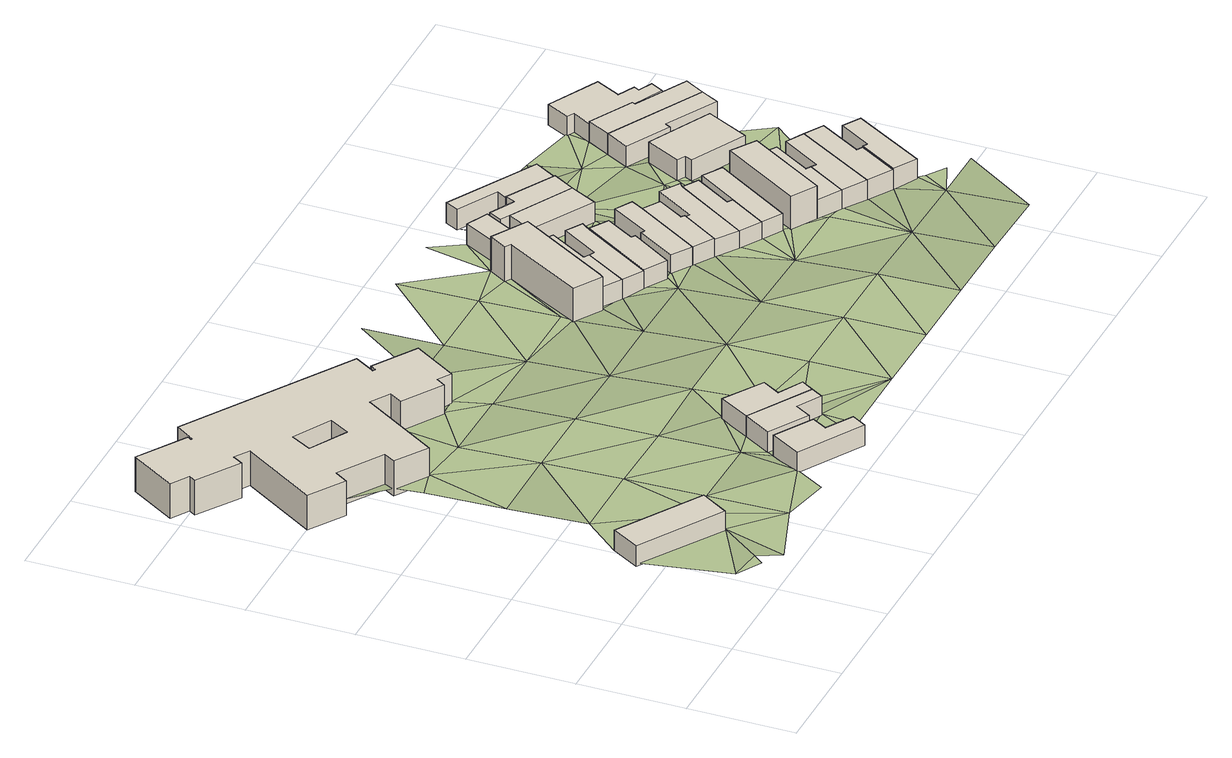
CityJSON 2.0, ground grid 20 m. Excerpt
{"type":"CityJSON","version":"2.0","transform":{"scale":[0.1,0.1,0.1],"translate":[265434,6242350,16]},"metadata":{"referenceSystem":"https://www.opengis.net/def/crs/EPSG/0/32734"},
"CityObjects":{
"building1":{"type":"Building","attributes":{"building":"school","building:levels":1,"building_height":4.1,"plus_code":"4FRW3F87+Q2R","ground_height":19.36,"roof_height":23.46},"geometry":[{"type":"Solid","lod":"1","boundaries":[[[[0,1,2,3]],[[1,4,5,2]],[[4,6,7,5]],[[6,0,3,7]],[[3,2,5,7]],[[6,4,1,0]]]]}]},
"building2":{"type":"Building","attributes":{"address":"Druden Primary School Dryden Street Salt River Cape Town","building":"school","building:levels":2,"amenity":"school","building_height":6.9,"plus_code":"4FRW3F97+23M","ground_height":16.66,"roof_height":23.56},"geometry":[{"type":"Solid","lod":"1","boundaries":[[[[8,9,10,11]],[[9,12,13,10]],[[12,14,15,13]],[[14,16,17,15]],[[16,18,19,17]],[[18,20,21,19]],[[20,22,23,21]],[[22,24,25,23]],[[24,26,27,25]],[[26,28,29,27]],[[28,30,31,29]],[[30,32,33,31]],[[32,34,35,33]],[[34,36,37,35]],[[36,38,39,37]],[[38,40,41,39]],[[40,42,43,41]],[[42,44,45,43]],[[44,46,47,45]],[[46,48,49,47]],[[48,50,51,49]],[[50,52,53,51]],[[52,54,55,53]],[[54,56,57,55]],[[56,58,59,57]],[[58,60,61,59]],[[60,62,63,61]],[[62,8,11,63]],[[64,65,66,67]],[[65,68,69,66]],[[68,70,71,69]],[[70,64,67,71]],[[11,10,13,15,17,19,21,23,25,27,29,31,33,35,37,39,41,43,45,47,49,51,53,55,57,59,61,63],[67,66,69,71]],[[62,60,58,56,54,52,50,48,46,44,42,40,38,36,34,32,30,28,26,24,22,20,18,16,14,12,9,8],[70,68,65,64]]]]}]},
"building3":{"type":"Building","attributes":{"address":"Shelley Road Salt River Cape Town","building":"house","building:levels":1,"building_height":4.1,"plus_code":"4FRW3F87+P4X","ground_height":19.55,"roof_height":23.65},"geometry":[{"type":"Solid","lod":"1","boundaries":[[[[72,73,74,75]],[[73,76,77,74]],[[76,78,79,77]],[[78,80,81,79]],[[80,82,83,81]],[[82,72,75,83]],[[75,74,77,79,81,83]],[[82,80,78,76,73,72]]]]}]},
"building4":{"type":"Building","attributes":{"address":"Shelley Road Salt River Cape Town","building":"house","building:levels":1,"building_height":4.1,"plus_code":"4FRW3F87+Q5M","ground_height":19.55,"roof_height":23.65},"geometry":[{"type":"Solid","lod":"1","boundaries":[[[[84,85,86,87]],[[85,88,89,86]],[[88,90,91,89]],[[90,92,93,91]],[[92,94,95,93]],[[94,84,87,95]],[[87,86,89,91,93,95]],[[94,92,90,88,85,84]]]]}]},
"building5":{"type":"Building","attributes":{"address":"Shelley Road Salt River Cape Town","building":"house","building:levels":1,"building_height":4.1,"plus_code":"4FRW3F87+Q5P","ground_height":19.55,"roof_height":23.65},"geometry":[{"type":"Solid","lod":"1","boundaries":[[[[85,84,87,86]],[[84,96,97,87]],[[96,98,99,97]],[[98,100,101,99]],[[100,102,103,101]],[[102,85,86,103]],[[86,87,97,99,101,103]],[[102,100,98,96,84,85]]]]}]},
"building6":{"type":"Building","attributes":{"address":"52 Dove Street Salt River Cape Town","building":"house","building:levels":2,"building_height":6.9,"plus_code":"4FRW3F87+X86","ground_height":17.18,"roof_height":24.08},"geometry":[{"type":"Solid","lod":"1","boundaries":[[[[104,105,106,107]],[[105,108,109,106]],[[108,110,111,109]],[[110,112,113,111]],[[112,114,115,113]],[[114,116,117,115]],[[116,118,119,117]],[[118,104,107,119]],[[107,106,109,111,113,115,117,119]],[[118,116,114,112,110,108,105,104]]]]}]},
"building7":{"type":"Building","attributes":{"address":"50 Dove Street Salt River Cape Town","building":"house","building:levels":1,"building_height":4.1,"plus_code":"4FRW3F87+X88","ground_height":17.18,"roof_height":21.28},"geometry":[{"type":"Solid","lod":"1","boundaries":[[[[105,104,120,121]],[[104,122,123,120]],[[122,124,125,123]],[[124,126,127,125]],[[126,128,129,127]],[[128,105,121,129]],[[121,120,123,125,127,129]],[[128,126,124,122,104,105]]]]}]},
"building8":{"type":"Building","attributes":{"address":"48 Dove Street Salt River Cape Town","building":"house","building:levels":1,"building_height":4.1,"plus_code":"4FRW3F87+W8P","ground_height":17.18,"roof_height":21.28},"geometry":[{"type":"Solid","lod":"1","boundaries":[[[[122,130,131,123]],[[130,132,133,131]],[[132,134,135,133]],[[134,136,137,135]],[[136,138,139,137]],[[138,124,125,139]],[[124,122,123,125]],[[123,131,133,135,137,139,125]],[[124,138,136,134,132,130,122]]]]}]},
"building9":{"type":"Building","attributes":{"address":"46 Dove Street Salt River Cape Town","building":"house","building:levels":1,"building_height":4.1,"plus_code":"4FRW3F87+W9J","ground_height":17.37,"roof_height":21.47},"geometry":[{"type":"Solid","lod":"1","boundaries":[[[[140,141,142,143]],[[141,144,145,142]],[[144,146,147,145]],[[146,148,149,147]],[[148,150,151,149]],[[150,140,143,151]],[[143,142,145,147,149,151]],[[150,148,146,144,141,140]]]]}]},
"building10":{"type":"Building","attributes":{"address":"Salt River Cape Town","building":"house","building:levels":1,"building_height":4.1,"plus_code":"4FRW3F97+289","ground_height":16.9,"roof_height":21},"geometry":[{"type":"Solid","lod":"1","boundaries":[[[[152,153,154,155]],[[153,156,157,154]],[[156,158,159,157]],[[158,152,155,159]],[[155,154,157,159]],[[158,156,153,152]]]]}]},
"building11":{"type":"Building","attributes":{"address":"44 Dove Street Salt River Cape Town","building":"house","building:levels":1,"building_height":4.1,"plus_code":"4FRW3F87+W97","ground_height":17.37,"roof_height":21.47},"geometry":[{"type":"Solid","lod":"1","boundaries":[[[[160,161,162,163]],[[161,164,165,162]],[[164,166,167,165]],[[166,168,169,167]],[[168,170,171,169]],[[170,172,173,171]],[[172,160,163,173]],[[163,162,165,167,169,171,173]],[[172,170,168,166,164,161,160]]]]}]},
"building12":{"type":"Building","attributes":{"address":"42 Dove Street Salt River Cape Town","building":"house","building:levels":1,"building_height":4.1,"plus_code":"4FRW3F87+W99","ground_height":17.37,"roof_height":21.47},"geometry":[{"type":"Solid","lod":"1","boundaries":[[[[160,174,175,163]],[[174,176,177,175]],[[176,178,179,177]],[[178,180,181,179]],[[180,161,162,181]],[[161,160,163,162]],[[163,175,177,179,181,162]],[[161,180,178,176,174,160]]]]}]},
"building13":{"type":"Building","attributes":{"address":"Kingsley Road Salt River Cape Town","building":"house","building:levels":1,"building_height":4.1,"plus_code":"4FRW3F87+X9W","ground_height":17.02,"roof_height":21.12},"geometry":[{"type":"Solid","lod":"1","boundaries":[[[[182,183,184,185]],[[183,186,187,184]],[[186,188,189,187]],[[188,182,185,189]],[[185,184,187,189]],[[188,186,183,182]]]]}]},
"building14":{"type":"Building","attributes":{"address":"40 Dove Street Salt River Cape Town","building":"house","building:levels":1,"building_height":4.1,"plus_code":"4FRW3F87+VCR","ground_height":17.19,"roof_height":21.29},"geometry":[{"type":"Solid","lod":"1","boundaries":[[[[190,191,192,193]],[[191,194,195,192]],[[194,196,197,195]],[[196,198,199,197]],[[198,200,201,199]],[[200,202,203,201]],[[202,190,193,203]],[[193,192,195,197,199,201,203]],[[202,200,198,196,194,191,190]]]]}]},
"building15":{"type":"Building","attributes":{"address":"Kingsley Road Salt River Cape Town","building":"house","building:levels":1,"building_height":4.1,"plus_code":"4FRW3F97+295","ground_height":17.02,"roof_height":21.12},"geometry":[{"type":"Solid","lod":"1","boundaries":[[[[182,204,205,185]],[[204,206,207,205]],[[206,208,209,207]],[[208,210,211,209]],[[210,212,213,211]],[[212,183,184,213]],[[183,182,185,184]],[[185,205,207,209,211,213,184]],[[183,212,210,208,206,204,182]]]]}]},
"building16":{"type":"Building","attributes":{"address":"38 Dove Street Salt River Cape Town","building":"house","building:levels":1,"building_height":4.1,"plus_code":"4FRW3F87+WC4","ground_height":17.19,"roof_height":21.29},"geometry":[{"type":"Solid","lod":"1","boundaries":[[[[191,214,215,192]],[[214,216,217,215]],[[216,218,219,217]],[[218,220,221,219]],[[220,194,195,221]],[[194,191,192,195]],[[192,215,217,219,221,195]],[[194,220,218,216,214,191]]]]}]},
"building17":{"type":"Building","attributes":{"address":"Kingsley Road Salt River Cape Town","building":"house","building:levels":1,"building_height":4.1,"plus_code":"4FRW3F97+2CC","ground_height":16.72,"roof_height":20.82},"geometry":[{"type":"Solid","lod":"1","boundaries":[[[[222,223,224,225]],[[223,226,227,224]],[[226,228,229,227]],[[228,230,231,229]],[[230,232,233,231]],[[232,222,225,233]],[[225,224,227,229,231,233]],[[232,230,228,226,223,222]]]]}]},
"building18":{"type":"Building","attributes":{"address":"36 Dove Street Salt River Cape Town","building":"house","building:levels":1,"building_height":4.1,"plus_code":"4FRW3F87+VCH","ground_height":17.19,"roof_height":21.29},"geometry":[{"type":"Solid","lod":"1","boundaries":[[[[214,234,235,215]],[[234,236,237,235]],[[236,238,239,237]],[[238,216,217,239]],[[216,214,215,217]],[[215,235,237,239,217]],[[216,238,236,234,214]]]]}]},
"building19":{"type":"Building","attributes":{"address":"34 Dove Street Salt River Cape Town","building":"house","building:levels":2,"building_height":6.9,"plus_code":"4FRW3F87+VFF","ground_height":17.55,"roof_height":24.45},"geometry":[{"type":"Solid","lod":"1","boundaries":[[[[240,241,242,243]],[[241,244,245,242]],[[244,246,247,245]],[[246,240,243,247]],[[243,242,245,247]],[[246,244,241,240]]]]}]},
"building20":{"type":"Building","attributes":{"address":"32 Dove Street Salt River Cape Town","building":"house","building:levels":1,"building_height":4.1,"plus_code":"4FRW3F87+VFH","ground_height":17.55,"roof_height":21.65},"geometry":[{"type":"Solid","lod":"1","boundaries":[[[[240,248,249,250]],[[248,251,252,249]],[[251,253,254,252]],[[253,255,256,254]],[[255,241,257,256]],[[241,240,250,257]],[[250,249,252,254,256,257]],[[241,255,253,251,248,240]]]]}]},
"building21":{"type":"Building","attributes":{"address":"30 Dove Street Salt River Cape Town","building":"house","building:levels":1,"building_height":4.1,"plus_code":"4FRW3F87+RGR","ground_height":17.55,"roof_height":21.65},"geometry":[{"type":"Solid","lod":"1","boundaries":[[[[248,258,259,249]],[[258,260,261,259]],[[260,262,263,261]],[[262,264,265,263]],[[264,251,252,265]],[[251,248,249,252]],[[249,259,261,263,265,252]],[[251,264,262,260,258,248]]]]}]},
"building22":{"type":"Building","attributes":{"address":"28 Dove Street Salt River Cape Town","building":"house","building:levels":1,"building_height":4.1,"plus_code":"4FRW3F87+VG4","ground_height":17.55,"roof_height":21.65},"geometry":[{"type":"Solid","lod":"1","boundaries":[[[[258,266,267,259]],[[266,268,269,267]],[[268,270,271,269]],[[270,272,273,271]],[[272,260,261,273]],[[260,258,259,261]],[[259,267,269,271,273,261]],[[260,272,270,268,266,258]]]]}]},
"building23":{"type":"Building","attributes":{"address":"67 Kingsley Road Salt River Cape Town","building":"house","building:levels":1,"building_height":4.1,"plus_code":"4FRW3F87+WGJ","ground_height":17.17,"roof_height":21.27},"geometry":[{"type":"Solid","lod":"1","boundaries":[[[[274,275,276,277]],[[275,278,279,276]],[[278,280,281,279]],[[280,282,283,281]],[[282,284,285,283]],[[284,274,277,285]],[[277,276,279,281,283,285]],[[284,282,280,278,275,274]]]]}]},
"building24":{"type":"Building","attributes":{"address":"26 Dove Street Salt River Cape Town","building":"house","building:levels":1,"building_height":4.1,"plus_code":"4FRW3F87+RGH","ground_height":17.75,"roof_height":21.85},"geometry":[{"type":"Solid","lod":"1","boundaries":[[[[286,287,288,289]],[[287,290,291,288]],[[290,292,293,291]],[[292,294,295,293]],[[294,296,297,295]],[[296,286,289,297]],[[289,288,291,293,295,297]],[[296,294,292,290,287,286]]]]}]},
"building25":{"type":"Building","attributes":{"address":"65 Kingsley Road Salt River Cape Town","building":"house","building:levels":1,"building_height":4.1,"plus_code":"4FRW3F87+XG7","ground_height":16.75,"roof_height":20.85},"geometry":[{"type":"Solid","lod":"1","boundaries":[[[[298,299,300,301]],[[299,302,303,300]],[[302,304,305,303]],[[304,306,307,305]],[[306,308,309,307]],[[308,298,301,309]],[[301,300,303,305,307,309]],[[308,306,304,302,299,298]]]]}]},
"building26":{"type":"Building","attributes":{"address":"63 Kingsley Road Salt River Cape Town","building":"house","building:levels":1,"building_height":4.1,"plus_code":"4FRW3F87+XGH","ground_height":16.75,"roof_height":20.85},"geometry":[{"type":"Solid","lod":"1","boundaries":[[[[310,299,300,311]],[[299,298,301,300]],[[298,312,313,301]],[[312,314,315,313]],[[314,316,317,315]],[[316,310,311,317]],[[311,300,301,313,315,317]],[[316,314,312,298,299,310]]]]}]},
"building27":{"type":"Building","attributes":{"address":"61 Kingsley Road Salt River Cape Town","building":"house","building:levels":1,"building_height":4.1,"plus_code":"4FRW3F97+2G8","ground_height":16.19,"roof_height":20.29},"geometry":[{"type":"Solid","lod":"1","boundaries":[[[[318,319,320,321]],[[319,322,323,320]],[[322,324,325,323]],[[324,326,327,325]],[[326,328,329,327]],[[328,330,331,329]],[[330,332,333,331]],[[332,334,335,333]],[[334,336,337,335]],[[336,338,339,337]],[[338,318,321,339]],[[321,320,323,325,327,329,331,333,335,337,339]],[[338,336,334,332,330,328,326,324,322,319,318]]]]}]},
"terrain1":{"type":"TINRelief","geometry":[{"type":"CompositeSurface","lod":"1","boundaries":[[[340,341,342]],[[343,344,342]],[[341,343,342]],[[341,345,343]],[[0,346,347]],[[345,348,343]],[[343,348,346]],[[346,349,347]],[[346,348,350]],[[351,347,352]],[[353,354,355]],[[356,351,357]],[[350,349,346]],[[356,357,355]],[[347,349,352]],[[350,348,358]],[[357,351,352]],[[359,358,348]],[[360,361,362]],[[363,349,350]],[[350,358,363]],[[364,360,362]],[[352,365,357]],[[349,366,352]],[[357,365,367]],[[82,363,358]],[[366,349,363]],[[368,369,357]],[[368,357,367]],[[363,82,88]],[[352,370,365]],[[88,82,371]],[[363,88,85]],[[370,352,366]],[[368,372,369]],[[365,373,367]],[[88,371,374]],[[367,372,368]],[[366,363,375]],[[376,371,377]],[[85,375,363]],[[374,371,376]],[[365,370,378]],[[373,365,378]],[[379,374,376]],[[374,379,380]],[[379,376,381]],[[382,370,366]],[[382,366,375]],[[383,373,384]],[[378,384,373]],[[385,386,387]],[[387,388,385]],[[389,390,391]],[[392,391,390]],[[375,389,382]],[[378,370,393]],[[392,389,391]],[[379,381,394]],[[370,382,393]],[[395,388,387]],[[379,394,396]],[[384,378,397]],[[394,392,396]],[[388,395,398]],[[384,397,395]],[[392,399,389]],[[393,397,378]],[[389,400,382]],[[392,394,399]],[[400,393,382]],[[389,399,400]],[[397,401,395]],[[402,395,401]],[[393,403,397]],[[393,400,404]],[[405,399,394]],[[403,393,404]],[[401,397,406]],[[399,405,400]],[[405,394,407]],[[397,403,408]],[[406,397,408]],[[404,400,409]],[[404,410,403]],[[405,411,400]],[[401,406,412]],[[404,413,410]],[[409,400,411]],[[114,408,403]],[[413,404,409]],[[410,413,414]],[[407,415,405]],[[408,112,406]],[[114,112,408]],[[411,405,415]],[[415,407,416]],[[412,406,110]],[[409,417,413]],[[406,112,110]],[[417,409,418]],[[419,409,411]],[[418,409,420]],[[421,411,415]],[[420,409,419]],[[411,422,419]],[[411,421,422]],[[423,424,128]],[[425,110,108]],[[420,144,418]],[[426,136,424]],[[152,110,425]],[[425,108,427]],[[424,136,128]],[[128,108,105]],[[110,152,428]],[[420,170,144]],[[416,429,415]],[[108,430,427]],[[108,128,430]],[[128,136,430]],[[430,431,427]],[[421,432,422]],[[148,433,144]],[[430,136,434]],[[421,415,429]],[[144,170,148]],[[429,416,435]],[[170,168,148]],[[431,436,427]],[[437,431,430]],[[438,148,434]],[[421,439,432]],[[440,436,431]],[[168,166,148]],[[441,430,434]],[[166,434,148]],[[421,442,439]],[[436,440,443]],[[442,421,444]],[[166,441,434]],[[421,429,445]],[[445,444,421]],[[446,180,447]],[[208,206,440]],[[446,448,180]],[[230,440,206]],[[441,166,164]],[[164,161,180]],[[448,449,180]],[[441,164,182]],[[180,449,164]],[[450,444,445]],[[451,442,444]],[[449,182,164]],[[435,452,429]],[[429,453,445]],[[454,455,220]],[[445,453,450]],[[429,456,453]],[[452,435,457]],[[458,442,451]],[[459,182,449]],[[455,238,220]],[[460,451,444]],[[196,194,220]],[[196,459,449]],[[456,429,461]],[[220,238,196]],[[461,429,452]],[[182,462,204]],[[196,238,459]],[[458,451,460]],[[302,182,459]],[[204,462,223]],[[459,238,274]],[[238,458,278]],[[238,278,274]],[[182,302,462]],[[458,460,278]],[[463,223,464]],[[274,278,275]],[[223,462,464]],[[465,461,452]],[[284,459,274]],[[466,255,467]],[[466,468,255]],[[457,469,452]],[[465,452,470]],[[284,302,459]],[[471,278,460]],[[460,241,471]],[[470,452,472]],[[262,255,468]],[[462,302,299]],[[471,241,255]],[[473,464,462]],[[302,284,474]],[[255,262,475]],[[476,462,299]],[[255,475,471]],[[477,478,479]],[[262,260,475]],[[473,462,476]],[[284,282,474]],[[471,475,480]],[[260,480,475]],[[282,481,474]],[[473,476,482]],[[480,282,471]],[[481,282,483]],[[484,485,486]],[[487,488,334]]]}]}
},
"vertices":[
[162,280,34],[130,227,34],[130,227,75],[162,280,75],[287,131,34],[287,131,75],[320,183,34],[320,183,75],
[556,799,7],[474,851,7],[474,851,76],[556,799,76],[467,840,7],[467,840,76],[462,843,7],[462,843,76],[486,882,7],[486,882,76],[175,1078,7],[175,1078,76],[151,1041,7],[151,1041,76],[148,1043,7],[148,1043,76],[153,1050,7],[153,1050,76],[63,1108,7],[63,1108,76],[8,1022,7],[8,1022,76],[42,1001,7],[42,1001,76],[33,988,7],[33,988,76],[113,936,7],[113,936,76],[125,955,7],[125,955,76],[154,937,7],[154,937,76],[63,796,7],[63,796,76],[129,753,7],[129,753,76],[145,778,7],[145,778,76],[229,724,7],[229,724,76],[216,703,7],[216,703,76],[277,664,7],[277,664,76],[370,810,7],[370,810,76],[407,787,7],[407,787,76],[392,763,7],[392,763,76],[467,715,7],[467,715,76],[478,732,7],[478,732,76],[503,716,7],[503,716,76],[221,888,7],[292,848,7],[292,848,76],[221,888,76],[270,809,7],[270,809,76],[199,849,7],[199,849,76],
[500,88,35],[622,16,35],[622,16,76],[500,88,76],[639,44,35],[639,44,76],[589,74,35],[589,74,76],[606,103,35],[606,103,76],[534,146,35],[534,146,76],
[691,140,35],[572,211,35],[572,211,76],[691,140,76],[540,158,35],[540,158,76],[614,114,35],[614,114,76],[632,144,35],[632,144,76],[677,117,35],[677,117,76],
[706,164,35],[706,164,76],[659,189,35],[659,189,76],[680,223,35],[680,223,76],[606,269,35],[606,269,76],
[877,603,12],[970,757,12],[970,757,81],[877,603,81],[982,777,12],[982,777,81],[915,816,12],[915,816,81],[894,782,12],[894,782,81],[906,775,12],[906,775,81],[819,627,12],[819,627,81],[871,595,12],[871,595,81],
[877,603,53],[970,757,53],[916,578,12],[916,578,53],[966,659,12],[966,659,53],[956,665,12],[956,665,53],[1000,738,12],[1000,738,53],
[955,555,12],[955,555,53],[1039,690,12],[1039,690,53],[1051,706,12],[1051,706,53],[1020,725,12],[1020,725,53],[976,654,12],[976,654,53],
[955,555,14],[997,530,14],[997,530,55],[955,555,55],[1048,609,14],[1048,609,55],[1041,614,14],[1041,614,55],[1074,668,14],[1074,668,55],[1039,690,14],[1039,690,55],
[980,887,9],[941,814,9],[941,814,50],[980,887,50],[981,791,9],[981,791,50],[1022,867,9],[1022,867,50],
[1052,507,14],[1130,631,14],[1130,631,55],[1052,507,55],[1143,654,14],[1143,654,55],[1111,673,14],[1111,673,55],[1067,600,14],[1067,600,55],[1060,604,14],[1060,604,55],[1015,531,14],[1015,531,55],
[1090,483,14],[1090,483,55],[1137,556,14],[1137,556,55],[1131,561,14],[1131,561,55],[1162,611,14],[1162,611,55],
[1150,766,10],[1031,830,10],[1031,830,51],[1150,766,51],[1004,782,10],[1004,782,51],[1123,714,10],[1123,714,51],
[1090,483,12],[1131,455,12],[1131,455,53],[1090,483,53],[1221,596,12],[1221,596,53],[1229,603,12],[1229,603,53],[1193,626,12],[1193,626,53],[1145,551,12],[1145,551,53],[1137,556,12],[1137,556,53],
[1174,807,10],[1174,807,51],[1082,858,10],[1082,858,51],[1073,839,10],[1073,839,51],[1026,864,10],[1026,864,51],[1013,840,10],[1013,840,51],
[1171,431,12],[1171,431,53],[1216,502,12],[1216,502,53],[1206,508,12],[1206,508,53],[1250,578,12],[1250,578,53],
[1174,807,7],[1200,851,7],[1200,851,48],[1174,807,48],[1031,945,7],[1031,945,48],[1018,920,7],[1018,920,48],[1094,878,7],[1094,878,48],[1082,858,7],[1082,858,48],
[1208,408,12],[1208,408,53],[1302,556,12],[1302,556,53],[1265,579,12],[1265,579,53],
[1264,369,16],[1355,516,16],[1355,516,85],[1264,369,85],[1309,546,16],[1309,546,85],[1216,397,16],[1216,397,85],
[1308,342,16],[1308,342,57],[1264,369,57],[1355,418,16],[1355,418,57],[1346,423,16],[1346,423,57],[1390,494,16],[1390,494,57],[1355,516,57],
[1353,315,16],[1353,315,57],[1445,468,16],[1445,468,57],[1411,487,16],[1411,487,57],[1364,412,16],[1364,412,57],
[1399,287,16],[1399,287,57],[1444,361,16],[1444,361,57],[1433,367,16],[1433,367,57],[1481,447,16],[1481,447,57],
[1294,635,12],[1310,627,12],[1310,627,53],[1294,635,53],[1303,612,12],[1303,612,53],[1408,559,12],[1408,559,53],[1449,640,12],[1449,640,53],[1328,701,12],[1328,701,53],
[1399,287,18],[1442,261,18],[1442,261,59],[1399,287,59],[1523,397,18],[1523,397,59],[1490,417,18],[1490,417,59],[1453,356,18],[1453,356,59],[1444,361,18],[1444,361,59],
[1513,680,7],[1332,777,7],[1332,777,48],[1513,680,48],[1308,733,7],[1308,733,48],[1391,688,7],[1391,688,48],[1397,699,7],[1397,699,48],[1495,646,7],[1495,646,48],
[1356,820,7],[1356,820,48],[1534,717,7],[1534,717,48],[1435,770,7],[1435,770,48],[1438,776,7],[1438,776,48],
[1356,820,2],[1438,776,2],[1438,776,43],[1356,820,43],[1498,747,2],[1498,747,43],[1511,771,2],[1511,771,43],[1485,784,2],[1485,784,43],[1490,794,2],[1490,794,43],[1458,810,2],[1458,810,43],[1482,857,2],[1482,857,43],[1385,907,2],[1385,907,43],[1363,863,2],[1363,863,43],[1376,856,2],[1376,856,43],
[206,31,44],[222,50,44],[158,58,44],[287,131,39],[130,227,41],[244,7,44],[320,183,38],[222,350,34],[372,50,41],[372,350,35],[372,200,38],[222,500,27],[372,500,30],[229,724,20],[145,778,20],[216,703,22],[222,650,22],[277,664,22],[500,88,41],[465,30,41],[221,888,17],[199,849,20],[270,809,20],[522,200,35],[292,848,20],[372,650,24],[522,350,31],[392,763,20],[372,800,20],[370,810,20],[522,500,28],[606,103,41],[407,787,20],[467,715,21],[614,114,41],[606,269,39],[639,44,41],[589,74,41],[522,650,21],[677,117,41],[632,144,39],[672,50,41],[672,350,36],[478,732,17],[503,716,21],[462,843,17],[467,840,17],[474,851,17],[486,882,13],[680,223,39],[659,189,39],[672,200,39],[706,164,39],[672,500,25],[822,50,41],[556,799,17],[691,140,39],[672,650,17],[522,950,13],[822,200,39],[822,350,36],[672,800,12],[672,950,9],[819,627,17],[822,500,25],[973,200,37],[822,800,12],[973,50,39],[822,650,17],[973,500,21],[871,595,17],[973,350,31],[822,950,9],[916,578,17],[877,603,17],[1123,200,34],[1123,50,38],[955,555,21],[997,530,21],[1052,507,21],[1015,531,21],[1123,350,24],[1090,483,21],[956,665,17],[966,659,17],[941,814,12],[976,654,17],[981,791,12],[945,946,9],[1273,200,28],[1004,782,12],[1013,840,12],[1131,455,21],[1041,614,17],[1051,706,14],[1273,50,36],[1022,867,12],[1031,830,12],[1039,690,17],[1171,431,21],[1026,864,12],[1123,714,14],[1208,408,22],[1018,920,9],[1216,397,22],[1273,350,22],[1137,556,21],[1131,561,21],[1145,551,21],[1193,626,14],[1264,369,22],[1273,500,20],[1423,200,23],[1308,342,22],[1206,508,20],[1216,502,20],[1353,315,20],[1423,50,31],[1302,556,20],[1273,650,12],[1309,546,20],[1399,287,20],[1273,800,7],[1224,895,4],[1252,891,4],[1442,261,23],[1355,418,20],[1346,423,20],[1364,412,20],[1531,200,22],[1453,250,23],[1408,559,16],[1488,226,23],[1363,863,8],[1391,688,12],[1423,500,15],[1356,820,8],[1433,367,20],[1444,361,20],[1490,417,20],[1506,540,15],[1397,699,12],[1376,856,8],[1495,646,12],[1435,770,8],[1498,747,8],[1438,776,8],[1482,857,8],[1477,889,2]
]}
